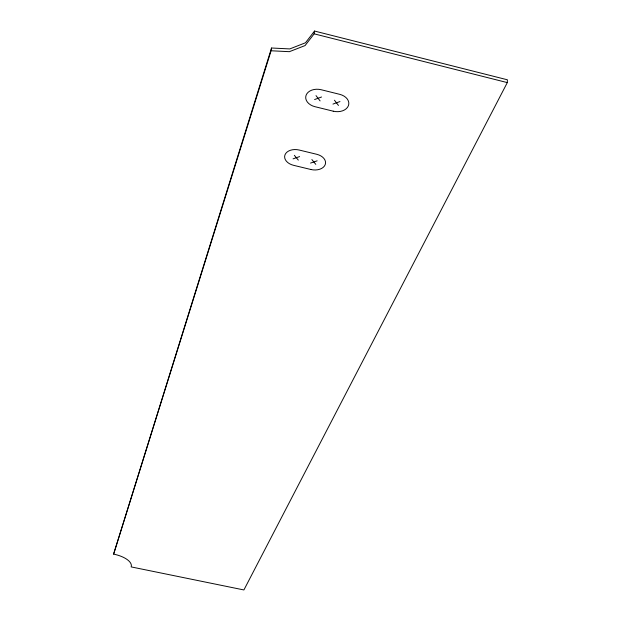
<?xml version="1.0" encoding="UTF-8"?>
<svg xmlns="http://www.w3.org/2000/svg" width="621" height="621" viewBox="0 0 621 621"><rect width="100%" height="100%" fill="white"/><g stroke="black" fill="none" stroke-linecap="round" stroke-linejoin="round"><path stroke-width="0.93" d="M507.303 82.601L507.388 79.791L314.529 31.05L305.485 42.779L289.79 48.919L271.532 48.003L113.612 554.111A20.734 8.904 10.2 0 1 131.163 566.903L243.906 589.95L507.303 82.601L314.141 33.837L305.09 45.558L289.37 51.683L271.09 50.767L113.612 554.111M314.141 33.837L314.529 31.05M271.09 50.767L271.532 48.003M314.583 99.546L321.538 97M332.957 104.08L339.959 101.557M293.065 158.852L299.617 156.593M310.547 163.075L317.137 160.831M294.346 155.32L298.321 160.117M311.882 159.566L315.786 164.34M316.004 95.626L320.102 100.905M334.44 100.191L338.461 105.446M310.95 169.51L293.562 165.318A11.791 8.042 7.8 0 1 284.954 154.916A11.791 8.042 7.8 0 1 299.151 150.026L316.764 154.295A11.776 8.019 7.1 0 1 325.202 164.643A11.776 8.019 7.1 0 1 310.95 169.51M333.252 111.19L314.979 106.696A12.42 8.919 7.1 0 1 306.091 95.254A12.42 8.919 7.1 0 1 321.181 89.734L339.703 94.33A12.404 8.888 6.2 0 1 348.404 105.71A12.404 8.888 6.2 0 1 333.252 111.19"/></g></svg>
